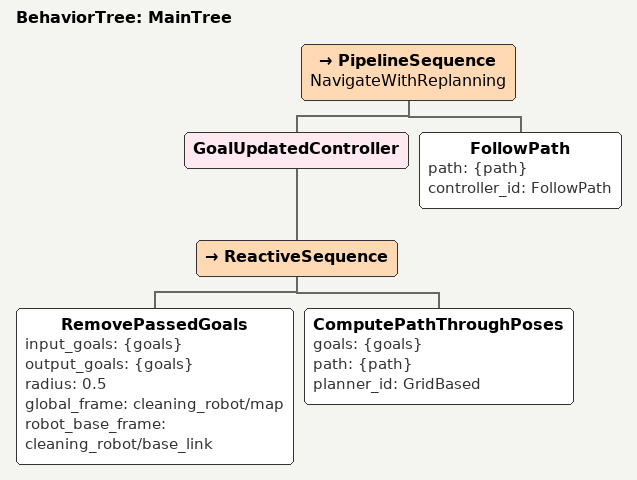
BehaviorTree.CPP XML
<root main_tree_to_execute="MainTree">
  <BehaviorTree ID="MainTree">
    <PipelineSequence name="NavigateWithReplanning">
      <GoalUpdatedController>
        <ReactiveSequence>
          <RemovePassedGoals input_goals="{goals}" output_goals="{goals}" radius="0.5" global_frame="cleaning_robot/map" robot_base_frame="cleaning_robot/base_link"/>
          <ComputePathThroughPoses goals="{goals}" path="{path}" planner_id="GridBased"/>
        </ReactiveSequence>
      </GoalUpdatedController>
      <FollowPath path="{path}" controller_id="FollowPath"/>
    </PipelineSequence>
  </BehaviorTree>
</root>
